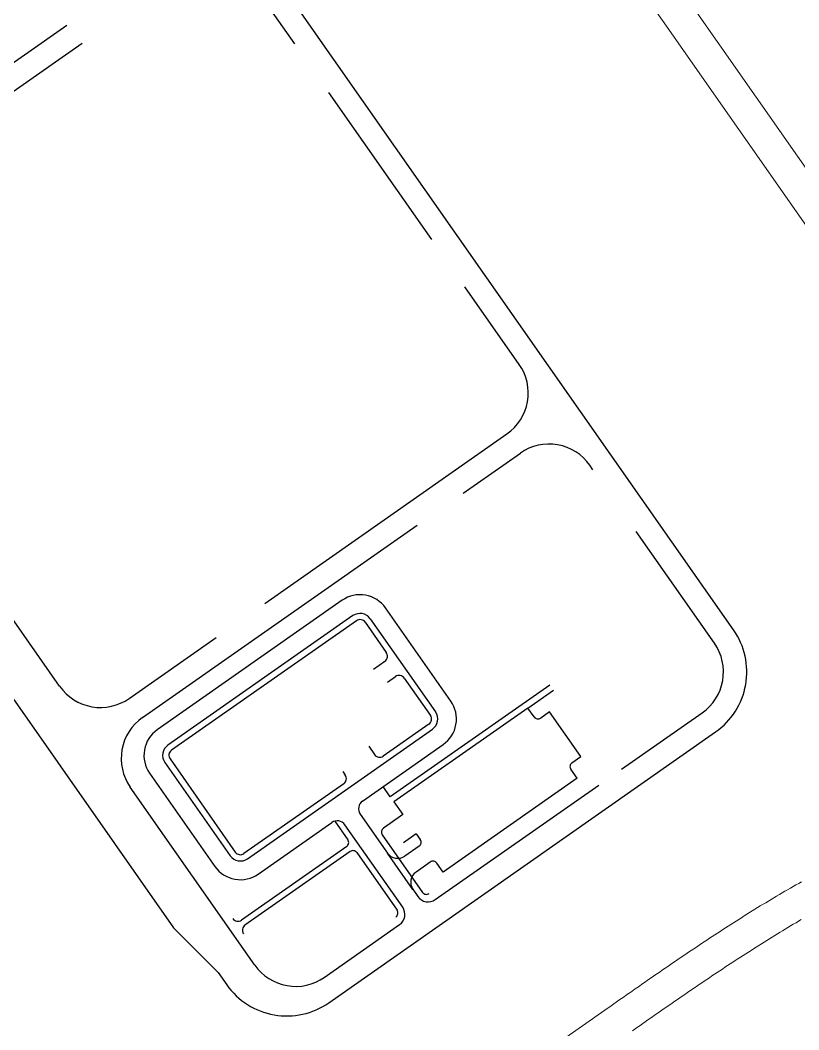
# Model space of a CAD drawing. Header units: millimetres. Extents: x 152904052 to 153933663, y 538271515 to 539240469.
# Drawn here: x 153532120 to 153534619, y 539128573 to 539131812 of the extents above; entities that cross this region are included whole.
import ezdxf

# ---------------------------------------------------------------- set-up
doc = ezdxf.new("R2010")
doc.units = ezdxf.units.MM
doc.layers.add('BORD', color=7, linetype='Continuous')

msp = doc.modelspace()

# ---------------------------------------------------------------- linework, layer by layer
at = {"layer": 'BORD', "color": 137, "lineweight": 0, "flags": 128}
msp.add_lwpolyline([(153535255.1, 539130461.9), (153533068.4, 539133584.7, -0.952808)], format="xyb", dxfattribs=at)
for points in [[(153532949.1, 539133572.1), (153535169.1, 539130401.7)], [(153534627.3, 539129047.9), (153534618.4, 539129042.8), (153534609.5, 539129037.8), (153534600.6, 539129032.7), (153534591.8, 539129027.6), (153534582.9, 539129022.5), (153534574.1, 539129017.4), (153534565.2, 539129012.2), (153534556.4, 539129007), (153534547.6, 539129001.8), (153534538.9, 539128996.6), (153534530.1, 539128991.4), (153534521.3, 539128986.1), (153534512.6, 539128980.8), (153534503.9, 539128975.6), (153534495.2, 539128970.2), (153534486.5, 539128964.9), (153534477.8, 539128959.6), (153534469.2, 539128954.2), (153534460.5, 539128948.9), (153534451.9, 539128943.5), (153534443.3, 539128938.1), (153534434.7, 539128932.6), (153534426.1, 539128927.2), (153534417.5, 539128921.8), (153534408.9, 539128916.3), (153534400.3, 539128910.8), (153534391.8, 539128905.4), (153534383.3, 539128899.9), (153534374.7, 539128894.3), (153534366.2, 539128888.8), (153534357.7, 539128883.3), (153534349.3, 539128877.7), (153534340.8, 539128872.2), (153534332.3, 539128866.6), (153534323.9, 539128861), (153534315.4, 539128855.4), (153534307, 539128849.8), (153534298.6, 539128844.2), (153534290.2, 539128838.6), (153534281.8, 539128833), (153534273.4, 539128827.4), (153534265, 539128821.7), (153534256.6, 539128816.1), (153534248.2, 539128810.4), (153534239.9, 539128804.8), (153534231.5, 539128799.1), (153534223.2, 539128793.4), (153534214.9, 539128787.7), (153534206.6, 539128782.1), (153534198.3, 539128776.4), (153534189.9, 539128770.7), (153534181.6, 539128764.9), (153534173.4, 539128759.2), (153534165.1, 539128753.5), (153534156.8, 539128747.8), (153534148.5, 539128742.1), (153534140.2, 539128736.4), (153534132, 539128730.6), (153534123.7, 539128724.9), (153534115.5, 539128719.2), (153534107.2, 539128713.4), (153534099, 539128707.7), (153534090.8, 539128701.9), (153534082.5, 539128696.2), (153534074.3, 539128690.5), (153534066.1, 539128684.7), (153534057.9, 539128679), (153534049.7, 539128673.2), (153534041.4, 539128667.5), (153534033.2, 539128661.8), (153534025, 539128656), (153534016.8, 539128650.3), (153534008.7, 539128644.5), (153534006.8, 539128643.2), (153533312.4, 539128157)], [(153534626.9, 539128926.7), (153534618.3, 539128921.6), (153534609.8, 539128916.6), (153534601.2, 539128911.5), (153534592.6, 539128906.4), (153534584.1, 539128901.3), (153534575.5, 539128896.2), (153534567, 539128891), (153534558.5, 539128885.8), (153534549.9, 539128880.7), (153534541.4, 539128875.4), (153534533, 539128870.2), (153534524.5, 539128865), (153534516, 539128859.7), (153534507.6, 539128854.4), (153534499.1, 539128849.1), (153534490.7, 539128843.8), (153534482.2, 539128838.5), (153534473.8, 539128833.2), (153534465.4, 539128827.8), (153534457, 539128822.4), (153534448.6, 539128817), (153534440.2, 539128811.6), (153534431.8, 539128806.2), (153534423.5, 539128800.8), (153534415.1, 539128795.3), (153534406.8, 539128789.9), (153534398.4, 539128784.4), (153534390.1, 539128778.9), (153534381.8, 539128773.4), (153534373.4, 539128767.9), (153534365.1, 539128762.4), (153534356.8, 539128756.9), (153534348.5, 539128751.3), (153534340.2, 539128745.8), (153534331.9, 539128740.2), (153534323.7, 539128734.6), (153534315.4, 539128729.1), (153534307.1, 539128723.5), (153534298.8, 539128717.9), (153534290.6, 539128712.3), (153534282.3, 539128706.6), (153534274.1, 539128701), (153534265.8, 539128695.4), (153534257.6, 539128689.7), (153534249.4, 539128684.1), (153534241.1, 539128678.4), (153534232.9, 539128672.8), (153534224.7, 539128667.1), (153534216.5, 539128661.4), (153534208.2, 539128655.7), (153534200, 539128650), (153534191.8, 539128644.3), (153534183.6, 539128638.6), (153534175.4, 539128632.9), (153534167.2, 539128627.2), (153534159, 539128621.5), (153534150.8, 539128615.8), (153534142.6, 539128610.1), (153534134.4, 539128604.4), (153534126.2, 539128598.6), (153534118, 539128592.9), (153534109.8, 539128587.2), (153534101.6, 539128581.5), (153534093.4, 539128575.7), (153534085.3, 539128570)]]:
    msp.add_lwpolyline(points, dxfattribs=at)
at = {"layer": 'BORD', "color": 133, "flags": 128}
for points in [[(153534409.5, 539129856.1), (153532929.2, 539131970.2)], [(153533001.5, 539131736.2), (153532867.7, 539131927.2)], [(153533440.9, 539131108.7), (153533110.5, 539131580.5)], [(153533721.5, 539130708), (153533547.3, 539130956.7)], [(153533958.3, 539130369.7), (153533948, 539130384.4)], [(153532246.8, 539129675.4), (153531810.8, 539130297.9)], [(153534348.1, 539129813), (153534096.9, 539130171.8)], [(153533153.5, 539129951), (153532560, 539129535.4)], [(153533502.1, 539129627.5), (153533292.8, 539129926.4)], [(153533187.9, 539129901.9), (153532594.5, 539129486.3)], [(153533243.6, 539129892), (153533453, 539129593)], [(153533199.4, 539129885.5), (153532605.9, 539129469.9)], [(153533227.3, 539129880.6), (153533295.1, 539129783.6)], [(153533253.8, 539129730.2), (153533290.2, 539129755.8)], [(153533299.3, 539129688.9), (153533324.6, 539129706.6)], [(153533352.5, 539129701.7), (153533436.6, 539129581.6)], [(153533820, 539129679.1), (153533308, 539129320.6)], [(153533749.6, 539129605.4), (153533831.5, 539129662.7)], [(153533749.6, 539129605.4), (153533319.5, 539129304.2)], [(153533769.6, 539129576.7), (153533749.6, 539129605.4)], [(153533819.2, 539129593.1), (153533790.5, 539129573)], [(153533919.6, 539129449.7), (153533819.2, 539129593.1)], [(153532849.7, 539129121.8), (153533443.2, 539129537.3)], [(153533431.7, 539129553.7), (153533285.1, 539129451)], [(153533218.7, 539129306.9), (153533477.6, 539129488.2)], [(153533238.6, 539129482.6), (153533257.2, 539129456)], [(153532601, 539129442.1), (153532810.4, 539129143.1)], [(153533890.9, 539129429.7), (153533919.6, 539129449.7)], [(153532584.6, 539129430.6), (153532794, 539129131.6)], [(153533907.3, 539129380.1), (153533887.2, 539129408.8)], [(153532535.5, 539129396.2), (153532744.8, 539129097.2)], [(153533155.3, 539129402), (153533163.6, 539129390)], [(153533907.3, 539129380.1), (153533477.2, 539129079)], [(153532873.4, 539128780.5), (153532473.3, 539129351.8)], [(153533158.5, 539129362.4), (153532838.2, 539129138.2)], [(153533308, 539129320.6), (153533285.1, 539129353.4)], [(153533319.5, 539129304.2), (153533348.2, 539129263.3)], [(153533211.4, 539129265.1), (153533298.8, 539129140.2)], [(153533348.2, 539129263.3), (153533307.2, 539129234.6)], [(153532884.1, 539129072.6), (153533120.4, 539129238.1)], [(153533129.6, 539129242.4), (153533171.6, 539129182.4)], [(153533347.6, 539128966), (153533162.2, 539129230.7)], [(153533307.2, 539129234.6), (153533285.9, 539129219.7)], [(153533282.2, 539129198.8), (153533411.7, 539129013.9)], [(153533391.2, 539129201.8), (153533350.2, 539129173.2)], [(153533391.2, 539129201.8), (153533404.1, 539129183.4)], [(153533168, 539129161.5), (153532830.2, 539128925)], [(153533400.4, 539129162.5), (153533354.5, 539129130.4)], [(153533179.4, 539129145.1), (153532841.6, 539128908.6)], [(153533200.3, 539129141.4), (153533329.8, 539128956.6)], [(153533380.6, 539129023.5), (153533298.8, 539129140.2)], [(153533436.3, 539129111.3), (153533390.4, 539129079.2)], [(153533477.2, 539129079), (153533457.2, 539129107.6)], [(153533377.7, 539129027.6), (153533396.7, 539129000.4)]]:
    msp.add_lwpolyline(points, dxfattribs=at)
at = {"layer": 'BORD', "color": 133}
for points in [[(153532270.2, 539131795.7), (153530366.6, 539130462.8)], [(153532318.9, 539131738.2), (153531432.3, 539131117.4)], [(153531308.7, 539130762.3), (153532612.7, 539128900), (153532756, 539128756.3), (153532783.3, 539128717.4)], [(153532905.2, 539129941.1), (153533682.2, 539130485.1)], [(153533541.4, 539130295), (153533725.2, 539130423.7)], [(153532513.1, 539129575), (153533393.9, 539130191.7)], [(153532470.1, 539129636.4), (153532749.6, 539129832.1)], [(153534050.2, 539129409.2), (153534308.8, 539129590.2)], [(153533110.6, 539128659.7), (153534351.8, 539129528.8)], [(153533452.4, 539128990.6), (153533977.6, 539129358.3)], [(153533096.2, 539128741.2), (153533337.8, 539128910.3)]]:
    msp.add_lwpolyline(points, dxfattribs=at)
at = {"layer": 'BORD', "color": 133, "flags": 128}
for points in [[(153533682.2, 539130485.1, 0.414214), (153533721.5, 539130708)], [(153533948, 539130384.4, 0.414214), (153533725.2, 539130423.7)], [(153533292.8, 539129926.4, 0.414214), (153533153.5, 539129951)], [(153533243.6, 539129892, 0.414214), (153533187.9, 539129901.9)], [(153533227.3, 539129880.6, 0.414214), (153533199.4, 539129885.5)], [(153534351.8, 539129528.8, 0.414214), (153534409.5, 539129856.1)], [(153534308.8, 539129590.2, 0.414214), (153534348.1, 539129813)], [(153533290.2, 539129755.8, 0.414214), (153533295.1, 539129783.6)], [(153533352.5, 539129701.7, 0.414214), (153533324.6, 539129706.6)], [(153532246.8, 539129675.4, 0.415234), (153532470.1, 539129636.4)], [(153533477.6, 539129488.2, 0.414214), (153533502.1, 539129627.5)], [(153532513.1, 539129575, 0.415234), (153532473.3, 539129351.8)], [(153533431.7, 539129553.7, 0.414214), (153533436.6, 539129581.6)], [(153533443.2, 539129537.3, 0.414214), (153533453, 539129593)], [(153533769.6, 539129576.7, 0.414214), (153533790.5, 539129573)], [(153532560, 539129535.4, 0.414214), (153532535.5, 539129396.2)], [(153532594.5, 539129486.3, 0.414214), (153532584.6, 539129430.6)], [(153532605.9, 539129469.9, 0.414214), (153532601, 539129442.1)], [(153533257.2, 539129456, 0.414214), (153533285.1, 539129451)], [(153533890.9, 539129429.7, 0.414214), (153533887.2, 539129408.8)], [(153533158.5, 539129362.4, 0.414214), (153533163.4, 539129390.3)], [(153533218.7, 539129306.9, 0.414214), (153533211.4, 539129265.1)], [(153533162.2, 539129230.7, 0.414214), (153533120.4, 539129238.1)], [(153533285.9, 539129219.7, 0.414214), (153533282.2, 539129198.8)], [(153533168, 539129161.5, 0.414214), (153533171.6, 539129182.4)], [(153533400.4, 539129162.5, 0.414214), (153533404.1, 539129183.4)], [(153533200.3, 539129141.4, 0.414214), (153533179.4, 539129145.1)], [(153532794, 539129131.6, 0.414214), (153532849.7, 539129121.8)], [(153532810.4, 539129143.1, 0.414214), (153532838.2, 539129138.2)], [(153533298.8, 539129140.2, 0.414214), (153533354.5, 539129130.4)], [(153533457.2, 539129107.6, 0.414214), (153533436.3, 539129111.3)], [(153532744.8, 539129097.2, 0.414214), (153532884.1, 539129072.6)], [(153533390.4, 539129079.2, 0.414214), (153533380.6, 539129023.5)], [(153533396.7, 539129000.4, 0.414214), (153533452.4, 539128990.6)], [(153533411.7, 539129013.9, 0.414214), (153533432.6, 539129010.3)], [(153533326.1, 539128935.7, 0.414214), (153533329.8, 539128956.6)], [(153533337.8, 539128910.3, 0.414214), (153533347.6, 539128966)], [(153532802.3, 539128929.9, 0.414214), (153532830.2, 539128925)], [(153532841.9, 539128908.8, 0.414214), (153532837, 539128880.9)], [(153532873.4, 539128780.5, 0.414214), (153533096.2, 539128741.2)], [(153532783.3, 539128717.4, 0.414214), (153533110.6, 539128659.7)]]:
    msp.add_lwpolyline(points, format="xyb", dxfattribs=at)

doc.saveas('drawing.dxf')
